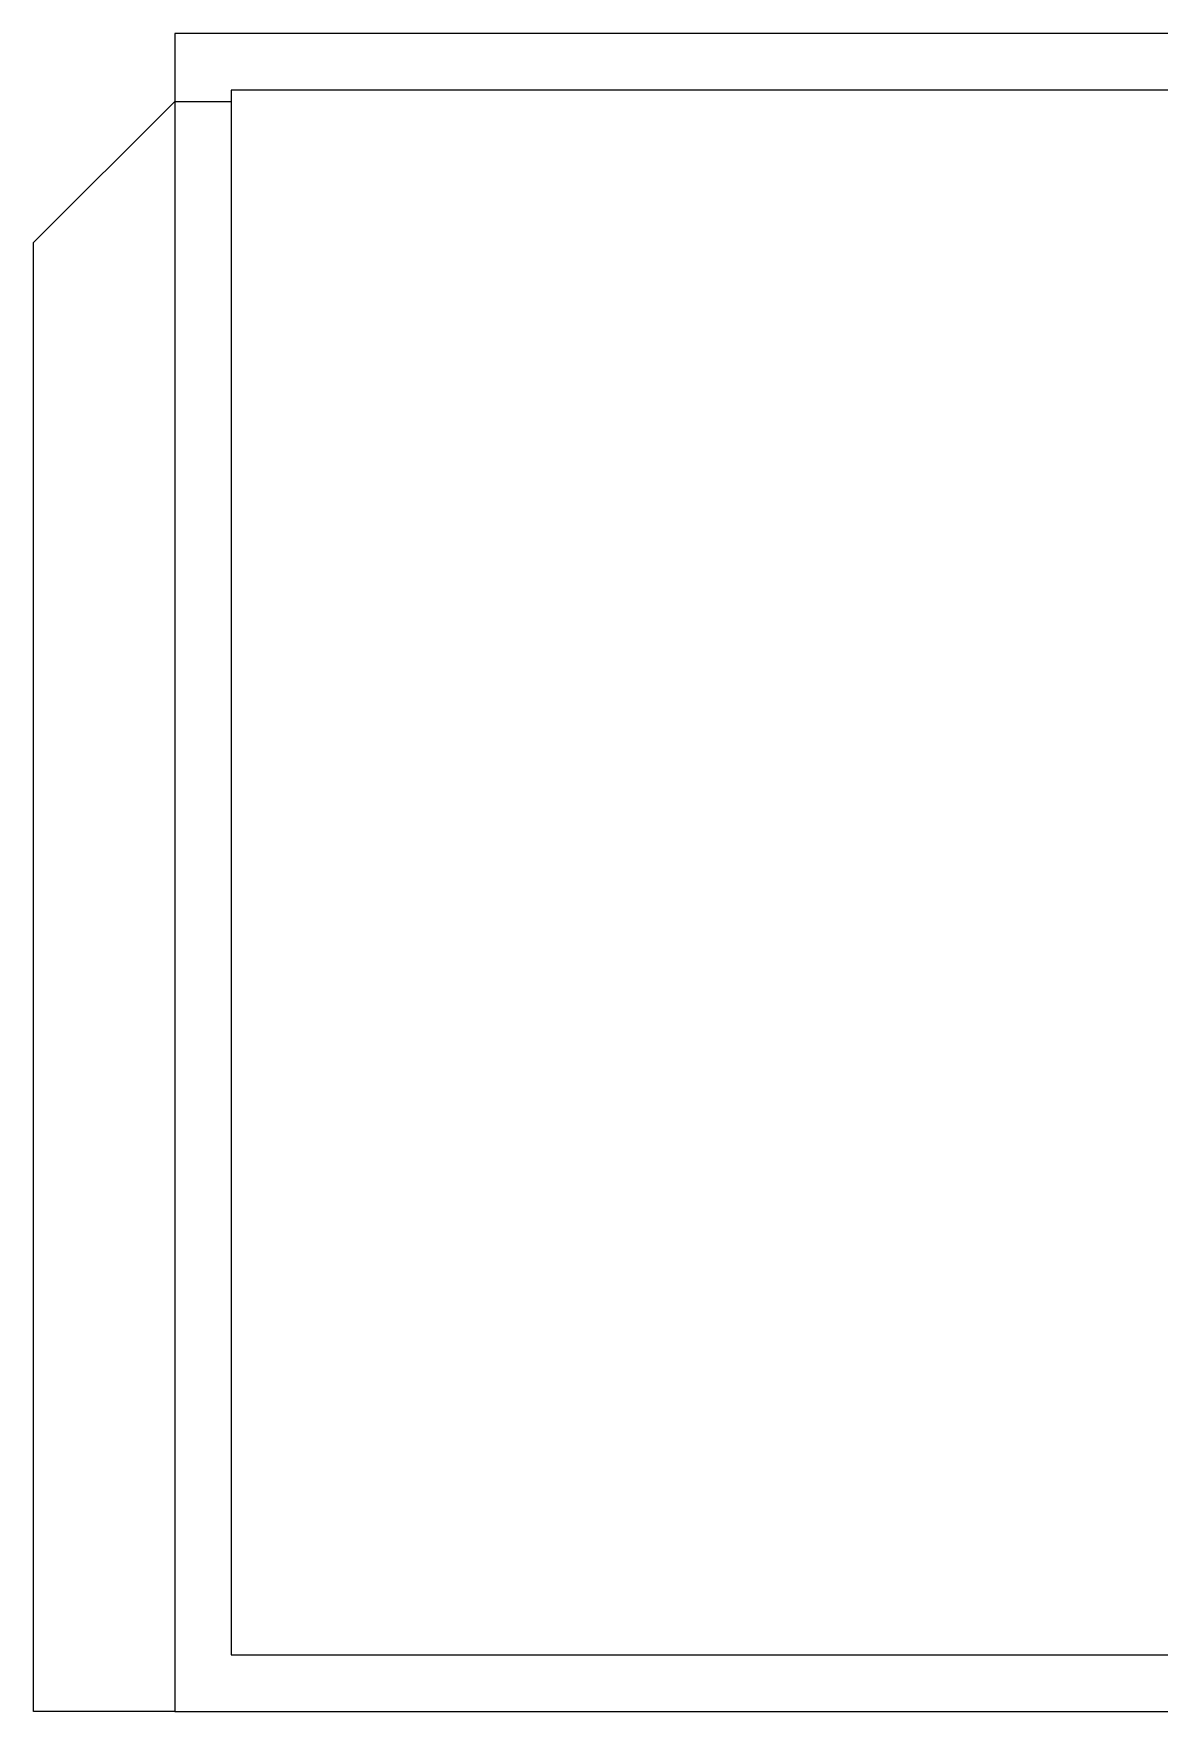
# Model space of a CAD drawing. Header units: millimetres. Extents: x 276147 to 291056, y 9594849 to 9609891.
# Drawn here: x 285743 to 285901.2, y 9595193.2 to 9595429.1 of the extents above; entities that cross this region are included whole.
import ezdxf

# ---------------------------------------------------------------- set-up
doc = ezdxf.new("R2010")
doc.units = ezdxf.units.MM
doc.header["$LTSCALE"] = 10
doc.layers.add('500-dim1', color=6, linetype='Continuous')

msp = doc.modelspace()

# ---------------------------------------------------------------- linework, layer by layer
at = {"layer": '500-dim1', "ltscale": 0.1}
for points in [[(285762.8124201144, 9595193.249203382), (286076.5308316656, 9595193.249203382), (286076.5308316656, 9595429.133679917), (285762.8124201144, 9595429.133679917)], [(285770.7546583815, 9595201.19144165), (286068.5885933985, 9595201.19144165), (286068.5885933985, 9595421.19144165), (285770.7546583815, 9595421.19144165)]]:
    msp.add_lwpolyline(points, close=True, dxfattribs=at)
msp.add_lwpolyline([(285762.8124201144, 9595193.249203382), (285742.9568244466, 9595193.249203382), (285742.9568244466, 9595399.747398324), (285762.8124201144, 9595419.602993993), (285770.7546583815, 9595419.602993993)], dxfattribs=at)

doc.saveas('drawing.dxf')
